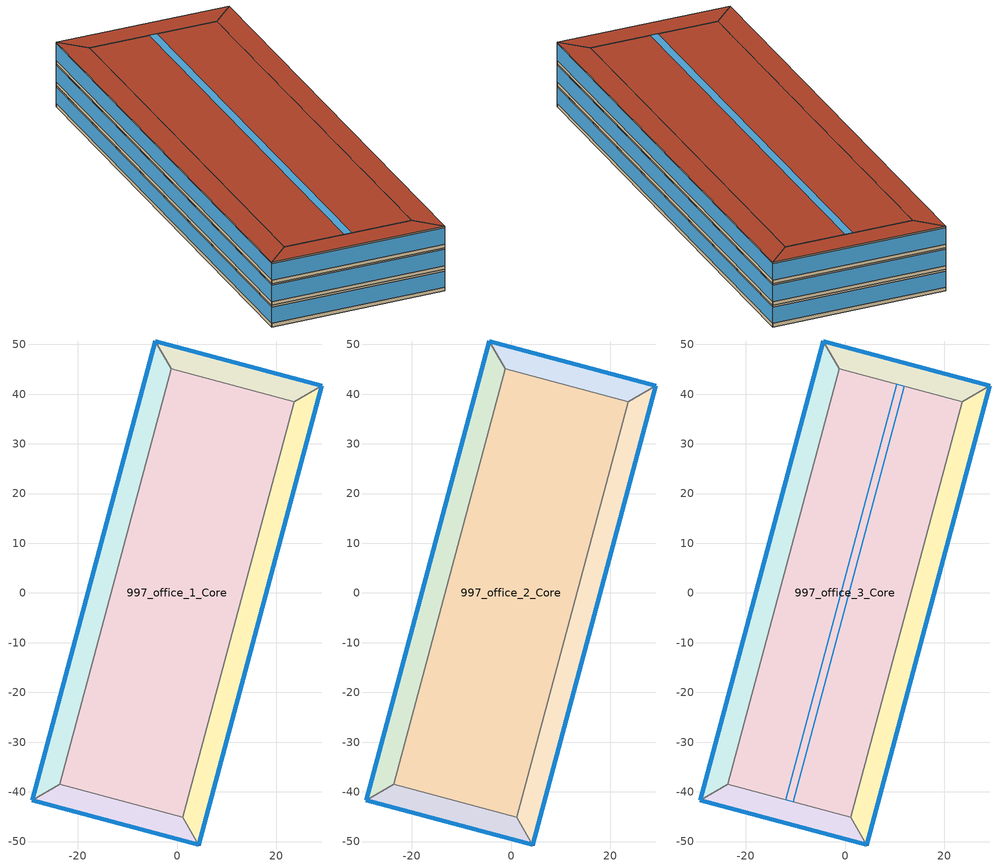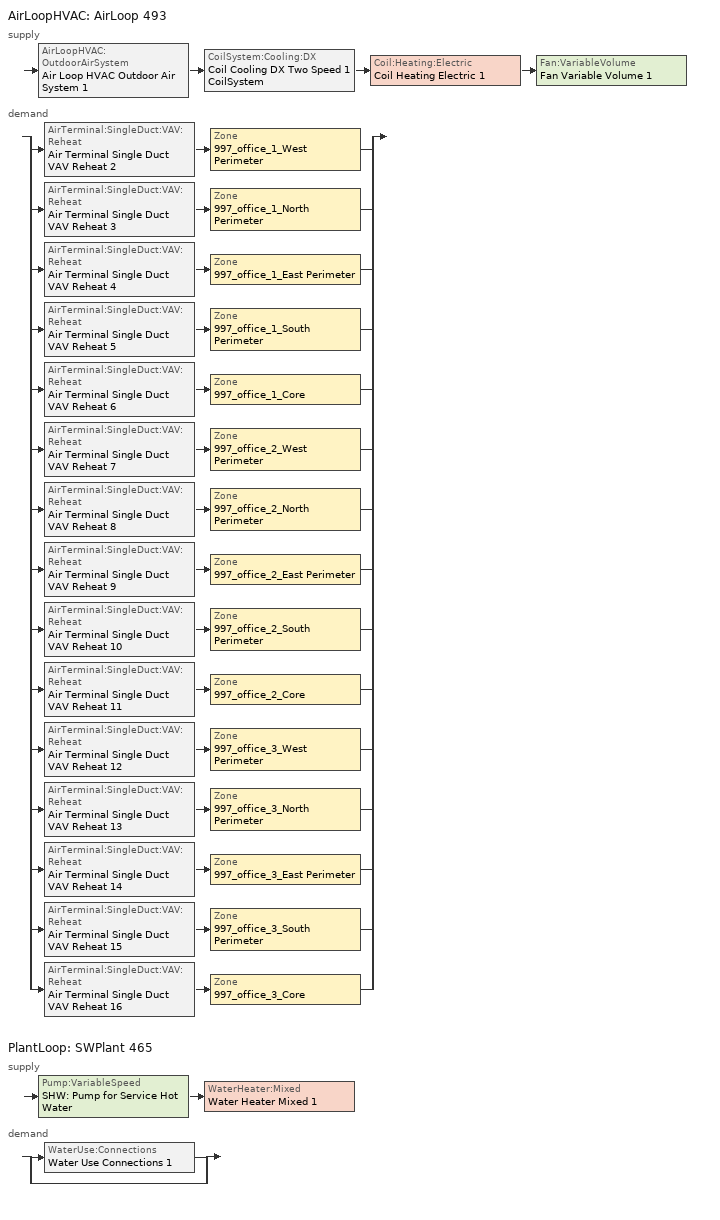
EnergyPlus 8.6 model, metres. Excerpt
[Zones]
997_office_1_Core
 floor ground (Insul_slab): -1.15,45.1 23.54,38.48 1.15,-45.1 -23.54,-38.48 z0
 wall to 997_office_1_West Perimeter (Standard_Int-Wall): 23.54,38.48 -1.15,45.1 z0:4.45
 wall to 997_office_1_North Perimeter (Standard_Int-Wall): 1.15,-45.1 23.54,38.48 z0:4.45
 wall to 997_office_1_East Perimeter (Standard_Int-Wall): -23.54,-38.48 1.15,-45.1 z0:4.45
 wall to 997_office_1_South Perimeter (Standard_Int-Wall): -1.15,45.1 -23.54,-38.48 z0:4.45
997_office_1_East Perimeter
 floor ground (Insul_slab): 4.38,-50.7 -29.14,-41.71 -23.54,-38.48 1.15,-45.1 z0
 wall outside (Siding_Wood_Frame_Wall): -29.14,-41.71 4.38,-50.7 z0:4.45
 wall to 997_office_1_South Perimeter (Standard_Int-Wall): -23.54,-38.48 -29.14,-41.71 z0:4.45
 wall to 997_office_1_North Perimeter (Standard_Int-Wall): 4.38,-50.7 1.15,-45.1 z0:4.45
 window (fenestration_3.31610554326308_0.2975_0.7): -29.12,-41.72 4.36,-50.69 z0.76:4.1
997_office_1_North Perimeter
 floor ground (Insul_slab): 29.14,41.71 4.38,-50.7 1.15,-45.1 23.54,38.48 z0
 wall outside (Siding_Wood_Frame_Wall): 4.38,-50.7 29.14,41.71 z0:4.45
 wall to 997_office_1_West Perimeter (Standard_Int-Wall): 29.14,41.71 23.54,38.48 z0:4.45
 window (fenestration_3.31610554326308_0.2975_0.7): 4.39,-50.67 29.14,41.69 z0.76:4.1
997_office_1_South Perimeter
 floor ground (Insul_slab): -29.14,-41.71 -4.38,50.7 -1.15,45.1 -23.54,-38.48 z0
 wall outside (Siding_Wood_Frame_Wall): -4.38,50.7 -29.14,-41.71 z0:4.45
 wall to 997_office_1_West Perimeter (Standard_Int-Wall): -1.15,45.1 -4.38,50.7 z0:4.45
 window (fenestration_3.31610554326308_0.2975_0.7): -4.39,50.67 -29.14,-41.69 z0.76:4.1
997_office_1_West Perimeter
 floor ground (Insul_slab): -4.38,50.7 29.14,41.71 23.54,38.48 -1.15,45.1 z0
 wall outside (Siding_Wood_Frame_Wall): 29.14,41.71 -4.38,50.7 z0:4.45
 window (fenestration_3.31610554326308_0.2975_0.7): 29.12,41.72 -4.36,50.69 z0.76:4.1
997_office_2_Core
 floor to 997_office_1_Core (INT-FLOOR-TOPSIDE): -1.15,45.1 23.54,38.48 1.15,-45.1 -23.54,-38.48 z4.45
 wall to 997_office_2_West Perimeter (Standard_Int-Wall): 23.54,38.48 -1.15,45.1 z4.45:8.9
 wall to 997_office_2_North Perimeter (Standard_Int-Wall): 1.15,-45.1 23.54,38.48 z4.45:8.9
 wall to 997_office_2_East Perimeter (Standard_Int-Wall): -23.54,-38.48 1.15,-45.1 z4.45:8.9
 wall to 997_office_2_South Perimeter (Standard_Int-Wall): -1.15,45.1 -23.54,-38.48 z4.45:8.9
997_office_2_East Perimeter
 floor to 997_office_1_East Perimeter (INT-FLOOR-TOPSIDE): 4.38,-50.7 -29.14,-41.71 -23.54,-38.48 1.15,-45.1 z4.45
 wall outside (Siding_Wood_Frame_Wall): -29.14,-41.71 4.38,-50.7 z4.45:8.9
 wall to 997_office_2_South Perimeter (Standard_Int-Wall): -23.54,-38.48 -29.14,-41.71 z4.45:8.9
 wall to 997_office_2_North Perimeter (Standard_Int-Wall): 4.38,-50.7 1.15,-45.1 z4.45:8.9
 window (fenestration_3.31610554326308_0.2975_0.7): -29.12,-41.72 4.36,-50.69 z5.21:8.55
997_office_2_North Perimeter
 floor to 997_office_1_North Perimeter (INT-FLOOR-TOPSIDE): 29.14,41.71 4.38,-50.7 1.15,-45.1 23.54,38.48 z4.45
 wall outside (Siding_Wood_Frame_Wall): 4.38,-50.7 29.14,41.71 z4.45:8.9
 wall to 997_office_2_West Perimeter (Standard_Int-Wall): 29.14,41.71 23.54,38.48 z4.45:8.9
 window (fenestration_3.31610554326308_0.2975_0.7): 4.39,-50.67 29.14,41.69 z5.21:8.55
997_office_2_South Perimeter
 floor to 997_office_1_South Perimeter (INT-FLOOR-TOPSIDE): -29.14,-41.71 -4.38,50.7 -1.15,45.1 -23.54,-38.48 z4.45
 wall outside (Siding_Wood_Frame_Wall): -4.38,50.7 -29.14,-41.71 z4.45:8.9
 wall to 997_office_2_West Perimeter (Standard_Int-Wall): -1.15,45.1 -4.38,50.7 z4.45:8.9
 window (fenestration_3.31610554326308_0.2975_0.7): -4.39,50.67 -29.14,-41.69 z5.21:8.55
997_office_2_West Perimeter
 floor to 997_office_1_West Perimeter (INT-FLOOR-TOPSIDE): -4.38,50.7 29.14,41.71 23.54,38.48 -1.15,45.1 z4.45
 wall outside (Siding_Wood_Frame_Wall): 29.14,41.71 -4.38,50.7 z4.45:8.9
 window (fenestration_3.31610554326308_0.2975_0.7): 29.12,41.72 -4.36,50.69 z5.21:8.55
997_office_3_Core
 floor to 997_office_2_Core (INT-FLOOR-TOPSIDE): -1.15,45.1 23.54,38.48 1.15,-45.1 -23.54,-38.48 z8.9
 wall to 997_office_3_West Perimeter (Standard_Int-Wall): 23.54,38.48 -1.15,45.1 z8.9:13.35
 wall to 997_office_3_North Perimeter (Standard_Int-Wall): 1.15,-45.1 23.54,38.48 z8.9:13.35
 wall to 997_office_3_East Perimeter (Standard_Int-Wall): -23.54,-38.48 1.15,-45.1 z8.9:13.35
 wall to 997_office_3_South Perimeter (Standard_Int-Wall): -1.15,45.1 -23.54,-38.48 z8.9:13.35
 roof outside (IEAD_Metal_Deck): -23.54,-38.48 1.15,-45.1 23.54,38.48 -1.15,45.1 z13.35
 skylight (skylight_7_0.9_1): -11.93,-41.57 -10.45,-41.96 11.93,41.57 10.45,41.96 z13.35
997_office_3_East Perimeter
 floor to 997_office_2_East Perimeter (INT-FLOOR-TOPSIDE): 4.38,-50.7 -29.14,-41.71 -23.54,-38.48 1.15,-45.1 z8.9
 wall outside (Siding_Wood_Frame_Wall): -29.14,-41.71 4.38,-50.7 z8.9:13.35
 wall to 997_office_3_South Perimeter (Standard_Int-Wall): -23.54,-38.48 -29.14,-41.71 z8.9:13.35
 wall to 997_office_3_North Perimeter (Standard_Int-Wall): 4.38,-50.7 1.15,-45.1 z8.9:13.35
 window (fenestration_3.31610554326308_0.2975_0.7): -29.12,-41.72 4.36,-50.69 z9.66:13
 roof outside (IEAD_Metal_Deck): 1.15,-45.1 -23.54,-38.48 -29.14,-41.71 4.38,-50.7 z13.35
997_office_3_North Perimeter
 floor to 997_office_2_North Perimeter (INT-FLOOR-TOPSIDE): 29.14,41.71 4.38,-50.7 1.15,-45.1 23.54,38.48 z8.9
 wall outside (Siding_Wood_Frame_Wall): 4.38,-50.7 29.14,41.71 z8.9:13.35
 wall to 997_office_3_West Perimeter (Standard_Int-Wall): 29.14,41.71 23.54,38.48 z8.9:13.35
 window (fenestration_3.31610554326308_0.2975_0.7): 4.39,-50.67 29.14,41.69 z9.66:13
 roof outside (IEAD_Metal_Deck): 23.54,38.48 1.15,-45.1 4.38,-50.7 29.14,41.71 z13.35
997_office_3_South Perimeter
 floor to 997_office_2_South Perimeter (INT-FLOOR-TOPSIDE): -29.14,-41.71 -4.38,50.7 -1.15,45.1 -23.54,-38.48 z8.9
 wall outside (Siding_Wood_Frame_Wall): -4.38,50.7 -29.14,-41.71 z8.9:13.35
 wall to 997_office_3_West Perimeter (Standard_Int-Wall): -1.15,45.1 -4.38,50.7 z8.9:13.35
 window (fenestration_3.31610554326308_0.2975_0.7): -4.39,50.67 -29.14,-41.69 z9.66:13
 roof outside (IEAD_Metal_Deck): -23.54,-38.48 -1.15,45.1 -4.38,50.7 -29.14,-41.71 z13.35
997_office_3_West Perimeter
 floor to 997_office_2_West Perimeter (INT-FLOOR-TOPSIDE): -4.38,50.7 29.14,41.71 23.54,38.48 -1.15,45.1 z8.9
 wall outside (Siding_Wood_Frame_Wall): 29.14,41.71 -4.38,50.7 z8.9:13.35
 window (fenestration_3.31610554326308_0.2975_0.7): 29.12,41.72 -4.36,50.69 z9.66:13
 roof outside (IEAD_Metal_Deck): -1.15,45.1 23.54,38.48 29.14,41.71 -4.38,50.7 z13.35
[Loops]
AirLoopHVAC 'AirLoop 493'
 supply: AirLoopHVAC:OutdoorAirSystem 'Air Loop HVAC Outdoor Air System 1' > CoilSystem:Cooling:DX 'Coil Cooling DX Two Speed 1 CoilSystem' > Coil:Heating:Electric 'Coil Heating Electric 1' > Fan:VariableVolume 'Fan Variable Volume 1'
 demand: split
  | AirTerminal:SingleDuct:VAV:Reheat 'Air Terminal Single Duct VAV Reheat 2' > Zone '997_office_1_West Perimeter'
  | AirTerminal:SingleDuct:VAV:Reheat 'Air Terminal Single Duct VAV Reheat 3' > Zone '997_office_1_North Perimeter'
  | AirTerminal:SingleDuct:VAV:Reheat 'Air Terminal Single Duct VAV Reheat 4' > Zone '997_office_1_East Perimeter'
  | AirTerminal:SingleDuct:VAV:Reheat 'Air Terminal Single Duct VAV Reheat 5' > Zone '997_office_1_South Perimeter'
  | AirTerminal:SingleDuct:VAV:Reheat 'Air Terminal Single Duct VAV Reheat 6' > Zone '997_office_1_Core'
  | AirTerminal:SingleDuct:VAV:Reheat 'Air Terminal Single Duct VAV Reheat 7' > Zone '997_office_2_West Perimeter'
  | AirTerminal:SingleDuct:VAV:Reheat 'Air Terminal Single Duct VAV Reheat 8' > Zone '997_office_2_North Perimeter'
  | AirTerminal:SingleDuct:VAV:Reheat 'Air Terminal Single Duct VAV Reheat 9' > Zone '997_office_2_East Perimeter'
  | AirTerminal:SingleDuct:VAV:Reheat 'Air Terminal Single Duct VAV Reheat 10' > Zone '997_office_2_South Perimeter'
  | AirTerminal:SingleDuct:VAV:Reheat 'Air Terminal Single Duct VAV Reheat 11' > Zone '997_office_2_Core'
  | AirTerminal:SingleDuct:VAV:Reheat 'Air Terminal Single Duct VAV Reheat 12' > Zone '997_office_3_West Perimeter'
  | AirTerminal:SingleDuct:VAV:Reheat 'Air Terminal Single Duct VAV Reheat 13' > Zone '997_office_3_North Perimeter'
  | AirTerminal:SingleDuct:VAV:Reheat 'Air Terminal Single Duct VAV Reheat 14' > Zone '997_office_3_East Perimeter'
  | AirTerminal:SingleDuct:VAV:Reheat 'Air Terminal Single Duct VAV Reheat 15' > Zone '997_office_3_South Perimeter'
  | AirTerminal:SingleDuct:VAV:Reheat 'Air Terminal Single Duct VAV Reheat 16' > Zone '997_office_3_Core'
PlantLoop 'SWPlant 465'
 supply: Pump:VariableSpeed 'SHW: Pump for Service Hot Water' > WaterHeater:Mixed 'Water Heater Mixed 1'
 demand: split
  | WaterUse:Connections 'Water Use Connections 1'
  | bypass
[Building]
CaliberationTestBuilding - PNNL Copy
[Site:Location]
Chicago Ohare Intl Ap: Latitude {deg}=41.98; Longitude {deg}=-87.92; Time Zone {hr}=-6; Elevation {m}=201
[Site:GroundTemperature:BuildingSurface]
19.527, 19.502, 19.536, 19.598, 20.002, 21.64, 22.225, 22.375, 21.449, 20.121, 19.802, 19.633
[Site:WaterMainsTemperature]
Calculation Method=Correlation; Annual Average Outdoor Air Temperature {C}=9.69; Maximum Difference In Monthly Average Outdoor Air Temperatures {deltaC}=28.1
[SizingPeriod:DesignDay] Day of Month=21; Dry-Bulb Temperature Range Modifier Type=DefaultMultipliers; Rain Indicator=No; Snow Indicator=No; Daylight Saving Time Indicator=No
Name | Month | Day Type | Maximum Dry-Bulb Temperature {C} | Daily Dry-Bulb Temperature Range {deltaC} | Humidity Condition Type | Wetbulb or DewPoint at Maximum Dry-Bulb {C} | Barometric Pressure {Pa} | Wind Speed {m/s} | Wind Direction {deg} | Solar Model Indicator | ASHRAE Clear Sky Optical Depth for Beam Irradiance (taub) | ASHRAE Clear Sky Optical Depth for Diffuse Irradiance (taud) | Enthalpy at Maximum Dry-Bulb {J/kg} | Sky Clearness
Chicago Ohare Intl Ap Ann Clg .4% Condns DB=>MWB | 7 | SummerDesignDay | 33.3 | 10.5 | Wetbulb | 23.7 | 98934 | 5.2 | 230 | ASHRAETau | 0.455 | 2.05
Chicago Ohare Intl Ap Ann Clg .4% Condns DP=>MDB | 7 | SummerDesignDay | 28.9 | 10.5 | Dewpoint | 23.8 | 98934 | 5.2 | 230 | ASHRAETau | 0.455 | 2.05
Chicago Ohare Intl Ap Ann Clg .4% Condns Enth=>MDB | 7 | SummerDesignDay | 31.4 | 10.5 | Enthalpy |  | 98934 | 5.2 | 230 | ASHRAETau | 0.455 | 2.05 | 79200
Chicago Ohare Intl Ap Ann Clg .4% Condns WB=>MDB | 7 | SummerDesignDay | 31.2 | 10.5 | Wetbulb | 25.5 | 98934 | 5.2 | 230 | ASHRAETau | 0.455 | 2.05
Chicago Ohare Intl Ap Ann Htg 99.6% Condns DB | 1 | WinterDesignDay | -20 | 0 | Wetbulb | -20 | 98934 | 4.9 | 270 | ASHRAEClearSky |  |  |  | 0
Chicago Ohare Intl Ap Ann Htg Wind 99.6% Condns WS=>MCDB | 1 | WinterDesignDay | -3.5 | 0 | Wetbulb | -3.5 | 98934 | 12.4 | 270 | ASHRAEClearSky |  |  |  | 0
Chicago Ohare Intl Ap Ann Hum_n 99.6% Condns DP=>MCDB | 1 | WinterDesignDay | -19.2 | 0 | Dewpoint | -25.7 | 98934 | 4.9 | 270 | ASHRAEClearSky |  |  |  | 0
Willow Grove Nas Ann Clg .4% Condns DB=>MWB | 7 | SummerDesignDay | 33.7 | 10.5 | Wetbulb | 23.9 | 100106 | 2.5 | 270 | ASHRAETau | 0.524 | 1.834
Willow Grove Nas Ann Htg 99.6% Condns DB | 1 | WinterDesignDay | -12.1 | 0 | Wetbulb | -12.1 | 100106 | 2.7 | 300 | ASHRAEClearSky |  |  |  | 0
[Material] Thermal Absorptance=0.9
Name | Roughness | Thickness {m} | Conductivity {W/m-K} | Density {kg/m3} | Specific Heat {J/kg-K} | Solar Absorptance | Visible Absorptance
1/2IN Gypsum | Smooth | 0.0127 | 0.16 | 784.9 | 830 | 0.92 | 0.92
4IN CONCRETE HW | Rough | 0.1016 | 1.311 | 2240 | 836.8 | 0.7 | 0.7
Floor Insulation | MediumRough | 0.0795 | 0.045 | 265 | 836.8 | 0.7 | 0.7
IEAD Roof Insulation | MediumRough | 0.191337 | 0.049 | 265 | 836.8 | 0.7 | 0.7
MAT-CC05 8 HW CONCRETE | Rough | 0.2032 | 1.311 | 2240 | 836.8 | 0.7 | 0.7
Metal Decking | MediumSmooth | 0.0015 | 45.006 | 7680 | 418.4 | 0.7 | 0.3
Roof Membrane | VeryRough | 0.0095 | 0.16 | 1121.29 | 1460 | 0.7 | 0.7
Wood Frame Wall Insulation | MediumRough | 0.114427 | 0.049 | 265 | 836.8 | 0.7 | 0.7
Wood Siding | MediumSmooth | 0.01 | 0.11 | 544.62 | 1210 | 0.78 | 0.78
[Material:NoMass]
CP02 CARPET PAD: Roughness=VeryRough; Thermal Resistance {m2-K/W}=0.2165; Thermal Absorptance=0.9; Solar Absorptance=0.7; Visible Absorptance=0.8
[WindowMaterial:SimpleGlazingSystem]
Name | U-Factor {W/m2-K} | Solar Heat Gain Coefficient | Visible Transmittance
Glazing Layer | 3.31611 | 0.2975 | 0.7
Skylight - Glazing Layer | 7 | 0.9
[Construction]
fenestration_3.31610554326308_0.2975_0.7: Glazing Layer
IEAD_Metal_Deck: Roof Membrane, IEAD Roof Insulation, Metal Decking
Insul_slab: Floor Insulation, MAT-CC05 8 HW CONCRETE
INT-FLOOR-TOPSIDE: 1/2IN Gypsum, 4IN CONCRETE HW, CP02 CARPET PAD
Siding_Wood_Frame_Wall: Wood Siding, Wood Frame Wall Insulation, 1/2IN Gypsum
skylight_7_0.9_1: Skylight - Glazing Layer
Standard_Int-Wall: 1/2IN Gypsum, 1/2IN Gypsum
[Zone]
997_office_1_Core; 997_office_1_East Perimeter; 997_office_1_North Perimeter; 997_office_1_South Perimeter; 997_office_1_West Perimeter; 997_office_2_Core; 997_office_2_East Perimeter; 997_office_2_North Perimeter; 997_office_2_South Perimeter; 997_office_2_West Perimeter; 997_office_3_Core; 997_office_3_East Perimeter; 997_office_3_North Perimeter; 997_office_3_South Perimeter; 997_office_3_West Perimeter
[ZoneControl:Thermostat] Control Object Type 1=ThermostatSetpoint:DualSetpoint; Control Name 1=Thermostat Setpoint Dual Setpoint 1
Name | Zone or ZoneList | Control Type Schedule
997_office_1_Core Thermostat | 997_office_1_Core | 997_office_1_Core Thermostat Schedule
997_office_1_East Perimeter Thermostat | 997_office_1_East Perimeter | 997_office_1_East Perimeter Thermostat Schedule
997_office_1_North Perimeter Thermostat | 997_office_1_North Perimeter | 997_office_1_North Perimeter Thermostat Schedule
997_office_1_South Perimeter Thermostat | 997_office_1_South Perimeter | 997_office_1_South Perimeter Thermostat Schedule
997_office_1_West Perimeter Thermostat | 997_office_1_West Perimeter | 997_office_1_West Perimeter Thermostat Schedule
997_office_2_Core Thermostat | 997_office_2_Core | 997_office_2_Core Thermostat Schedule
997_office_2_East Perimeter Thermostat | 997_office_2_East Perimeter | 997_office_2_East Perimeter Thermostat Schedule
997_office_2_North Perimeter Thermostat | 997_office_2_North Perimeter | 997_office_2_North Perimeter Thermostat Schedule
997_office_2_South Perimeter Thermostat | 997_office_2_South Perimeter | 997_office_2_South Perimeter Thermostat Schedule
997_office_2_West Perimeter Thermostat | 997_office_2_West Perimeter | 997_office_2_West Perimeter Thermostat Schedule
997_office_3_Core Thermostat | 997_office_3_Core | 997_office_3_Core Thermostat Schedule
997_office_3_East Perimeter Thermostat | 997_office_3_East Perimeter | 997_office_3_East Perimeter Thermostat Schedule
997_office_3_North Perimeter Thermostat | 997_office_3_North Perimeter | 997_office_3_North Perimeter Thermostat Schedule
997_office_3_South Perimeter Thermostat | 997_office_3_South Perimeter | 997_office_3_South Perimeter Thermostat Schedule
997_office_3_West Perimeter Thermostat | 997_office_3_West Perimeter | 997_office_3_West Perimeter Thermostat Schedule
[ThermostatSetpoint:DualSetpoint]
Thermostat Setpoint Dual Setpoint 1: Heating Setpoint Temperature Schedule=PNNL_Asset_Rating_Office_Heating_Schedule; Cooling Setpoint Temperature Schedule=PNNL_Asset_Rating_Office_Cooling_Schedule
[AirTerminal:SingleDuct:VAV:Reheat] Availability Schedule=Always_On; Maximum Air Flow Rate {m3/s}=Autosize; Zone Minimum Air Flow Input Method=Constant; Constant Minimum Air Flow Fraction=0.3; Fixed Minimum Air Flow Rate {m3/s}=0; Maximum Hot Water or Steam Flow Rate {m3/s}=Autosize; Minimum Hot Water or Steam Flow Rate {m3/s}=0; Convergence Tolerance=0.001; Damper Heating Action=Normal; Maximum Flow per Zone Floor Area During Reheat {m3/s-m2}=Autocalculate; Maximum Flow Fraction During Reheat=Autocalculate; Maximum Reheat Air Temperature {C}=35
Name | Reheat Coil
Air Terminal Single Duct VAV Reheat 6 | Coil Heating Electric 7
Air Terminal Single Duct VAV Reheat 4 | Coil Heating Electric 5
Air Terminal Single Duct VAV Reheat 3 | Coil Heating Electric 4
Air Terminal Single Duct VAV Reheat 5 | Coil Heating Electric 6
Air Terminal Single Duct VAV Reheat 2 | Coil Heating Electric 3
Air Terminal Single Duct VAV Reheat 11 | Coil Heating Electric 12
Air Terminal Single Duct VAV Reheat 9 | Coil Heating Electric 10
Air Terminal Single Duct VAV Reheat 8 | Coil Heating Electric 9
Air Terminal Single Duct VAV Reheat 10 | Coil Heating Electric 11
Air Terminal Single Duct VAV Reheat 7 | Coil Heating Electric 8
Air Terminal Single Duct VAV Reheat 16 | Coil Heating Electric 17
Air Terminal Single Duct VAV Reheat 14 | Coil Heating Electric 15
Air Terminal Single Duct VAV Reheat 13 | Coil Heating Electric 14
Air Terminal Single Duct VAV Reheat 15 | Coil Heating Electric 16
Air Terminal Single Duct VAV Reheat 12 | Coil Heating Electric 13
[Coil:Heating:Electric] Availability Schedule=Always_On; Efficiency=1; Nominal Capacity {W}=Autosize
Coil Heating Electric 7; Coil Heating Electric 5; Coil Heating Electric 4; Coil Heating Electric 6; Coil Heating Electric 3; Coil Heating Electric 12; Coil Heating Electric 10; Coil Heating Electric 9; Coil Heating Electric 11; Coil Heating Electric 8; Coil Heating Electric 17; Coil Heating Electric 15; Coil Heating Electric 14; Coil Heating Electric 16; Coil Heating Electric 13; Coil Heating Electric 1
[Zone equipment]
997_office_1_Core: Air Terminal Single Duct VAV Reheat 6
997_office_1_East Perimeter: Air Terminal Single Duct VAV Reheat 4
997_office_1_North Perimeter: Air Terminal Single Duct VAV Reheat 3
997_office_1_South Perimeter: Air Terminal Single Duct VAV Reheat 5
997_office_1_West Perimeter: Air Terminal Single Duct VAV Reheat 2
997_office_2_Core: Air Terminal Single Duct VAV Reheat 11
997_office_2_East Perimeter: Air Terminal Single Duct VAV Reheat 9
997_office_2_North Perimeter: Air Terminal Single Duct VAV Reheat 8
997_office_2_South Perimeter: Air Terminal Single Duct VAV Reheat 10
997_office_2_West Perimeter: Air Terminal Single Duct VAV Reheat 7
997_office_3_Core: Air Terminal Single Duct VAV Reheat 16
997_office_3_East Perimeter: Air Terminal Single Duct VAV Reheat 14
997_office_3_North Perimeter: Air Terminal Single Duct VAV Reheat 13
997_office_3_South Perimeter: Air Terminal Single Duct VAV Reheat 15
997_office_3_West Perimeter: Air Terminal Single Duct VAV Reheat 12
[Sizing:Zone] Zone Cooling Design Supply Air Temperature Input Method=SupplyAirTemperature; Zone Cooling Design Supply Air Temperature {C}=14; Zone Cooling Design Supply Air Temperature Difference {deltaC}=11.11; Zone Heating Design Supply Air Temperature Input Method=SupplyAirTemperature; Zone Heating Design Supply Air Temperature {C}=40; Zone Heating Design Supply Air Temperature Difference {deltaC}=11.11; Zone Cooling Design Supply Air Humidity Ratio {kgWater/kgDryAir}=0.0085; Zone Heating Design Supply Air Humidity Ratio {kgWater/kgDryAir}=0.008; Design Specification Outdoor Air Object=PNNL_Asset_Rating_Office_Outdoor_Air; Cooling Design Air Flow Method=DesignDay; Cooling Design Air Flow Rate {m3/s}=0; Cooling Minimum Air Flow per Zone Floor Area {m3/s-m2}=0.000762; Cooling Minimum Air Flow {m3/s}=0; Cooling Minimum Air Flow Fraction=0; Heating Design Air Flow Method=DesignDay; Heating Design Air Flow Rate {m3/s}=0; Heating Maximum Air Flow per Zone Floor Area {m3/s-m2}=0.002032; Heating Maximum Air Flow {m3/s}=0.141576; Heating Maximum Air Flow Fraction=0.3; Account for Dedicated Outdoor Air System=No
Name | Design Specification Zone Air Distribution Object
997_office_1_Core | 997_office_1_Core Design Spec Zone Air Dist
997_office_1_East Perimeter | 997_office_1_East Perimeter Design Spec Zone Air Dist
997_office_1_North Perimeter | 997_office_1_North Perimeter Design Spec Zone Air Dist
997_office_1_South Perimeter | 997_office_1_South Perimeter Design Spec Zone Air Dist
997_office_1_West Perimeter | 997_office_1_West Perimeter Design Spec Zone Air Dist
997_office_2_Core | 997_office_2_Core Design Spec Zone Air Dist
997_office_2_East Perimeter | 997_office_2_East Perimeter Design Spec Zone Air Dist
997_office_2_North Perimeter | 997_office_2_North Perimeter Design Spec Zone Air Dist
997_office_2_South Perimeter | 997_office_2_South Perimeter Design Spec Zone Air Dist
997_office_2_West Perimeter | 997_office_2_West Perimeter Design Spec Zone Air Dist
997_office_3_Core | 997_office_3_Core Design Spec Zone Air Dist
997_office_3_East Perimeter | 997_office_3_East Perimeter Design Spec Zone Air Dist
997_office_3_North Perimeter | 997_office_3_North Perimeter Design Spec Zone Air Dist
997_office_3_South Perimeter | 997_office_3_South Perimeter Design Spec Zone Air Dist
997_office_3_West Perimeter | 997_office_3_West Perimeter Design Spec Zone Air Dist
[DesignSpecification:ZoneAirDistribution] Zone Air Distribution Effectiveness in Cooling Mode=1; Zone Air Distribution Effectiveness in Heating Mode=1
997_office_1_Core Design Spec Zone Air Dist; 997_office_1_East Perimeter Design Spec Zone Air Dist; 997_office_1_North Perimeter Design Spec Zone Air Dist; 997_office_1_South Perimeter Design Spec Zone Air Dist; 997_office_1_West Perimeter Design Spec Zone Air Dist; 997_office_2_Core Design Spec Zone Air Dist; 997_office_2_East Perimeter Design Spec Zone Air Dist; 997_office_2_North Perimeter Design Spec Zone Air Dist; 997_office_2_South Perimeter Design Spec Zone Air Dist; 997_office_2_West Perimeter Design Spec Zone Air Dist; 997_office_3_Core Design Spec Zone Air Dist; 997_office_3_East Perimeter Design Spec Zone Air Dist; 997_office_3_North Perimeter Design Spec Zone Air Dist; 997_office_3_South Perimeter Design Spec Zone Air Dist; 997_office_3_West Perimeter Design Spec Zone Air Dist
[Controller:MechanicalVentilation]
Controller Mechanical Ventilation 1: Availability Schedule=Always On Discrete; Demand Controlled Ventilation=No; System Outdoor Air Method=ZoneSum; Zone Name 1=997_office_1_Core; Design Specification Outdoor Air Object Name 1=PNNL_Asset_Rating_Office_Outdoor_Air; Design Specification Zone Air Distribution Object Name 1=997_office_1_Core Design Spec Zone Air Dist; Zone Name 2=997_office_1_East Perimeter; Design Specification Outdoor Air Object Name 2=PNNL_Asset_Rating_Office_Outdoor_Air; Design Specification Zone Air Distribution Object Name 2=997_office_1_East Perimeter Design Spec Zone Air Dist; Zone Name 3=997_office_1_North Perimeter; Design Specification Outdoor Air Object Name 3=PNNL_Asset_Rating_Office_Outdoor_Air; Design Specification Zone Air Distribution Object Name 3=997_office_1_North Perimeter Design Spec Zone Air Dist; Zone Name 4=997_office_1_South Perimeter; Design Specification Outdoor Air Object Name 4=PNNL_Asset_Rating_Office_Outdoor_Air; Design Specification Zone Air Distribution Object Name 4=997_office_1_South Perimeter Design Spec Zone Air Dist; Zone Name 5=997_office_1_West Perimeter; Design Specification Outdoor Air Object Name 5=PNNL_Asset_Rating_Office_Outdoor_Air; Design Specification Zone Air Distribution Object Name 5=997_office_1_West Perimeter Design Spec Zone Air Dist; Zone Name 6=997_office_2_Core; Design Specification Outdoor Air Object Name 6=PNNL_Asset_Rating_Office_Outdoor_Air; Design Specification Zone Air Distribution Object Name 6=997_office_2_Core Design Spec Zone Air Dist; Zone Name 7=997_office_2_East Perimeter; Design Specification Outdoor Air Object Name 7=PNNL_Asset_Rating_Office_Outdoor_Air; Design Specification Zone Air Distribution Object Name 7=997_office_2_East Perimeter Design Spec Zone Air Dist; Zone Name 8=997_office_2_North Perimeter; Design Specification Outdoor Air Object Name 8=PNNL_Asset_Rating_Office_Outdoor_Air; Design Specification Zone Air Distribution Object Name 8=997_office_2_North Perimeter Design Spec Zone Air Dist; Zone Name 9=997_office_2_South Perimeter; Design Specification Outdoor Air Object Name 9=PNNL_Asset_Rating_Office_Outdoor_Air; Design Specification Zone Air Distribution Object Name 9=997_office_2_South Perimeter Design Spec Zone Air Dist; Zone Name 10=997_office_2_West Perimeter; Design Specification Outdoor Air Object Name 10=PNNL_Asset_Rating_Office_Outdoor_Air; Design Specification Zone Air Distribution Object Name 10=997_office_2_West Perimeter Design Spec Zone Air Dist; Zone Name 11=997_office_3_Core; Design Specification Outdoor Air Object Name 11=PNNL_Asset_Rating_Office_Outdoor_Air; Design Specification Zone Air Distribution Object Name 11=997_office_3_Core Design Spec Zone Air Dist; Zone Name 12=997_office_3_East Perimeter; Design Specification Outdoor Air Object Name 12=PNNL_Asset_Rating_Office_Outdoor_Air; Design Specification Zone Air Distribution Object Name 12=997_office_3_East Perimeter Design Spec Zone Air Dist; Zone Name 13=997_office_3_North Perimeter; Design Specification Outdoor Air Object Name 13=PNNL_Asset_Rating_Office_Outdoor_Air; Design Specification Zone Air Distribution Object Name 13=997_office_3_North Perimeter Design Spec Zone Air Dist; Zone Name 14=997_office_3_South Perimeter; Design Specification Outdoor Air Object Name 14=PNNL_Asset_Rating_Office_Outdoor_Air; Design Specification Zone Air Distribution Object Name 14=997_office_3_South Perimeter Design Spec Zone Air Dist; Zone Name 15=997_office_3_West Perimeter; Design Specification Outdoor Air Object Name 15=PNNL_Asset_Rating_Office_Outdoor_Air; Design Specification Zone Air Distribution Object Name 15=997_office_3_West Perimeter Design Spec Zone Air Dist
[DesignSpecification:OutdoorAir]
PNNL_Asset_Rating_Office_Outdoor_Air: Outdoor Air Method=Sum; Outdoor Air Flow per Person {m3/s-person}=0; Outdoor Air Flow per Zone Floor Area {m3/s-m2}=0.0004318; Outdoor Air Flow per Zone {m3/s}=0; Outdoor Air Flow Air Changes per Hour {1/hr}=0
[AirLoopHVAC]
AirLoop 493: Design Supply Air Flow Rate {m3/s}=AutoSize
[Sizing:System]
AirLoop 493: Type of Load to Size On=Sensible; Design Outdoor Air Flow Rate {m3/s}=Autosize; Central Heating Maximum System Air Flow Ratio=0.3; Preheat Design Temperature {C}=7; Preheat Design Humidity Ratio {kgWater/kgDryAir}=0.008; Precool Design Temperature {C}=12.8; Precool Design Humidity Ratio {kgWater/kgDryAir}=0.008; Central Cooling Design Supply Air Temperature {C}=12.8; Central Heating Design Supply Air Temperature {C}=16.7; Type of Zone Sum to Use=NonCoincident; 100% Outdoor Air in Cooling=Yes; 100% Outdoor Air in Heating=Yes; Central Cooling Design Supply Air Humidity Ratio {kgWater/kgDryAir}=0.0085; Central Heating Design Supply Air Humidity Ratio {kgWater/kgDryAir}=0.008; Cooling Supply Air Flow Rate Method=DesignDay; Cooling Supply Air Flow Rate {m3/s}=0; Cooling Supply Air Flow Rate Per Floor Area {m3/s-m2}=0.00996765; Cooling Fraction of Autosized Cooling Supply Air Flow Rate=1; Cooling Supply Air Flow Rate Per Unit Cooling Capacity {m3/s-W}=3.94755e-05; Heating Supply Air Flow Rate Method=DesignDay; Heating Supply Air Flow Rate {m3/s}=0; Heating Supply Air Flow Rate Per Floor Area {m3/s-m2}=0.00996765; Heating Fraction of Autosized Heating Supply Air Flow Rate=1; Heating Fraction of Autosized Cooling Supply Air Flow Rate=1; Heating Supply Air Flow Rate Per Unit Heating Capacity {m3/s-W}=3.15882e-05; System Outdoor Air Method=ZoneSum; Zone Maximum Outdoor Air Fraction=1; Cooling Design Capacity Method=CoolingDesignCapacity; Cooling Design Capacity {W}=Autosize; Cooling Design Capacity Per Floor Area {W/m2}=234.7; Fraction of Autosized Cooling Design Capacity=1; Heating Design Capacity Method=HeatingDesignCapacity; Heating Design Capacity {W}=Autosize; Heating Design Capacity Per Floor Area {W/m2}=157; Fraction of Autosized Heating Design Capacity=1; Central Cooling Capacity Control Method=OnOff
[AvailabilityManager:Scheduled]
Name | Schedule
AirLoop 493 Availability Manager | Airloop_493_Sched_Ruleset
Air Loop HVAC Outdoor Air System 1 Availability Manager | Always On Discrete
[Controller:OutdoorAir]
Controller Outdoor Air 1: Minimum Outdoor Air Flow Rate {m3/s}=Autosize; Maximum Outdoor Air Flow Rate {m3/s}=Autosize; Economizer Control Type=FixedDryBulb; Economizer Control Action Type=ModulateFlow; Economizer Maximum Limit Dry-Bulb Temperature {C}=23; Economizer Maximum Limit Enthalpy {J/kg}=64000; Economizer Minimum Limit Dry-Bulb Temperature {C}=-100; Lockout Type=NoLockout; Minimum Limit Type=FixedMinimum; Mechanical Ventilation Controller=Controller Mechanical Ventilation 1; High Humidity Control=No; Control High Indoor Humidity Based on Outdoor Humidity Ratio=Yes; Heat Recovery Bypass Control Type=BypassWhenOAFlowGreaterThanMinimum
[SetpointManager:MixedAir] Control Variable=Temperature
Setpoint Manager Mixed Air 1; Node 8 OS Default SPM; Setpoint Manager Mixed Air 2; Node 9 OS Default SPM; Setpoint Manager Mixed Air 3; Node 10 OS Default SPM
[CoilSystem:Cooling:DX]
Coil Cooling DX Two Speed 1 CoilSystem: Availability Schedule=Always_On; Cooling Coil=Coil Cooling DX Two Speed 1
[Coil:Cooling:DX:TwoSpeed]
Coil Cooling DX Two Speed 1: Availability Schedule=Always_On; High Speed Gross Rated Total Cooling Capacity {W}=Autosize; High Speed Rated Sensible Heat Ratio=Autosize; High Speed Gross Rated Cooling COP {W/W}=2.787683; High Speed Rated Air Flow Rate {m3/s}=Autosize; Total Cooling Capacity Function of Temperature Curve=Curve Biquadratic 1; Total Cooling Capacity Function of Flow Fraction Curve=Curve Quadratic 1; Energy Input Ratio Function of Temperature Curve=Curve Biquadratic 2; Energy Input Ratio Function of Flow Fraction Curve=Curve Quadratic 2; Part Load Fraction Correlation Curve=Curve Quadratic 3; Low Speed Gross Rated Total Cooling Capacity {W}=Autosize; Low Speed Gross Rated Sensible Heat Ratio=0.69; Low Speed Gross Rated Cooling COP {W/W}=2.787683; Low Speed Rated Air Flow Rate {m3/s}=Autosize; Low Speed Total Cooling Capacity Function of Temperature Curve=Curve Biquadratic 3; Low Speed Energy Input Ratio Function of Temperature Curve=Curve Biquadratic 4; Condenser Type=AirCooled; High Speed Evaporative Condenser Effectiveness=0; Low Speed Evaporative Condenser Effectiveness=0; Basin Heater Capacity {W/K}=10; Basin Heater Setpoint Temperature {C}=2
[Fan:VariableVolume]
Fan Variable Volume 1: Availability Schedule=Airloop_493_Sched_Ruleset; Fan Total Efficiency=0.94; Pressure Rise {Pa}=1389.88; Maximum Flow Rate {m3/s}=AutoSize; Fan Power Minimum Flow Rate Input Method=FixedFlowRate; Fan Power Minimum Flow Fraction=0; Fan Power Minimum Air Flow Rate {m3/s}=0; Motor Efficiency=0.94; Motor In Airstream Fraction=1; Fan Power Coefficient 1=0.0407599; Fan Power Coefficient 2=0.088045; Fan Power Coefficient 3=-0.0729261; Fan Power Coefficient 4=0.94374; Fan Power Coefficient 5=0
[SetpointManager:Scheduled] Control Variable=Temperature
Name | Schedule
Setpoint Manager Scheduled 1 | Deck_Temperature
Setpoint Manager Scheduled 2 | Water Heater Setpoint Temperature Schedule
[PlantLoop]
SWPlant 465: Fluid Type=Water; Plant Equipment Operation Scheme=SWPlant 465 Operation Schemes; Maximum Loop Temperature {C}=100; Minimum Loop Temperature {C}=0; Maximum Loop Flow Rate {m3/s}=Autosize; Minimum Loop Flow Rate {m3/s}=0; Plant Loop Volume {m3}=Autocalculate; Load Distribution Scheme=Optimal
[Sizing:Plant]
SWPlant 465: Loop Type=Heating; Design Loop Exit Temperature {C}=60; Loop Design Temperature Difference {deltaC}=5; Sizing Option=NonCoincident; Zone Timesteps in Averaging Window=1; Coincident Sizing Factor Mode=None
[Pump:VariableSpeed]
SHW: Pump for Service Hot Water: Design Maximum Flow Rate {m3/s}=Autosize; Design Pump Head {Pa}=179352; Design Power Consumption {W}=Autosize; Motor Efficiency=0.9; Fraction of Motor Inefficiencies to Fluid Stream=0; Coefficient 1 of the Part Load Performance Curve=0; Coefficient 2 of the Part Load Performance Curve=1; Coefficient 3 of the Part Load Performance Curve=0; Coefficient 4 of the Part Load Performance Curve=0; Design Minimum Flow Rate {m3/s}=0; Pump Control Type=Intermittent
[WaterHeater:Mixed]
Water Heater Mixed 1: Tank Volume {m3}=0.454253; Setpoint Temperature Schedule=Water Heater Setpoint Temperature Schedule; Deadband Temperature Difference {deltaC}=2; Maximum Temperature Limit {C}=82.22; Heater Control Type=Cycle; Heater Maximum Capacity {W}=845000; Heater Ignition Minimum Flow Rate {m3/s}=0; Heater Ignition Delay {s}=0; Heater Fuel Type=NaturalGas; Heater Thermal Efficiency=0.77; Off Cycle Parasitic Fuel Consumption Rate {W}=20; Off Cycle Parasitic Fuel Type=NaturalGas; Off Cycle Parasitic Heat Fraction to Tank=0.8; On Cycle Parasitic Fuel Consumption Rate {W}=0; On Cycle Parasitic Fuel Type=NaturalGas; On Cycle Parasitic Heat Fraction to Tank=0; Ambient Temperature Indicator=Zone; Ambient Temperature Zone=997_office_1_West Perimeter; Off Cycle Loss Coefficient to Ambient Temperature {W/K}=6; Off Cycle Loss Fraction to Zone=1; On Cycle Loss Coefficient to Ambient Temperature {W/K}=6; On Cycle Loss Fraction to Zone=1; Use Side Effectiveness=1; Source Side Effectiveness=1; Use Side Design Flow Rate {m3/s}=Autosize; Source Side Design Flow Rate {m3/s}=Autosize; Indirect Water Heating Recovery Time {hr}=1.5
[WaterUse:Connections]
Water Use Connections 1: Water Use Equipment Name 1=Water Use Equipment 1; Water Use Equipment Name 2=Water Use Equipment 2; Water Use Equipment Name 3=Water Use Equipment 3; Water Use Equipment Name 4=Water Use Equipment 4; Water Use Equipment Name 5=Water Use Equipment 5; Water Use Equipment Name 6=Water Use Equipment 6; Water Use Equipment Name 7=Water Use Equipment 7; Water Use Equipment Name 8=Water Use Equipment 8; Water Use Equipment Name 9=Water Use Equipment 9; Water Use Equipment Name 10=Water Use Equipment 10; Water Use Equipment Name 11=Water Use Equipment 11; Water Use Equipment Name 12=Water Use Equipment 12; Water Use Equipment Name 13=Water Use Equipment 13; Water Use Equipment Name 14=Water Use Equipment 14; Water Use Equipment Name 15=Water Use Equipment 15
[WaterUse:Equipment] Flow Rate Fraction Schedule=WaterEquipment_FlowRateFractionSchedule
Name | Peak Flow Rate {m3/s} | Zone
Water Use Equipment 1 | 1.54657e-06 | 997_office_1_West Perimeter
Water Use Equipment 2 | 4.67489e-06 | 997_office_1_North Perimeter
Water Use Equipment 3 | 1.54657e-06 | 997_office_1_East Perimeter
Water Use Equipment 4 | 4.67489e-06 | 997_office_1_South Perimeter
Water Use Equipment 5 | 2.48285e-05 | 997_office_1_Core
Water Use Equipment 6 | 1.54657e-06 | 997_office_2_West Perimeter
Water Use Equipment 7 | 4.67489e-06 | 997_office_2_North Perimeter
Water Use Equipment 8 | 1.54657e-06 | 997_office_2_East Perimeter
Water Use Equipment 9 | 4.67489e-06 | 997_office_2_South Perimeter
Water Use Equipment 10 | 2.48285e-05 | 997_office_2_Core
Water Use Equipment 11 | 1.54657e-06 | 997_office_3_West Perimeter
Water Use Equipment 12 | 4.67489e-06 | 997_office_3_North Perimeter
Water Use Equipment 13 | 1.54657e-06 | 997_office_3_East Perimeter
Water Use Equipment 14 | 4.67489e-06 | 997_office_3_South Perimeter
Water Use Equipment 15 | 2.48285e-05 | 997_office_3_Core
[PlantEquipmentOperationSchemes]
SWPlant 465 Operation Schemes: Control Scheme Object Type 1=PlantEquipmentOperation:HeatingLoad; Control Scheme Name 1=SWPlant 465 Heating Operation Scheme; Control Scheme Schedule Name 1=Always On Discrete
[PlantEquipmentOperation:HeatingLoad]
SWPlant 465 Heating Operation Scheme: Load Range Lower Limit 1 {W}=0; Load Range Upper Limit 1 {W}=1000000000; Range Equipment List Name 1=SWPlant 465 Heating Equipment List
[PlantEquipmentList]
SWPlant 465 Heating Equipment List: WaterHeater:Mixed, Water Heater Mixed 1
[Schedule:Compact]
997_office_1_Core Thermostat Schedule; 997_office_1_East Perimeter Thermostat Schedule; 997_office_1_North Perimeter Thermostat Schedule; 997_office_1_South Perimeter Thermostat Schedule; 997_office_1_West Perimeter Thermostat Schedule; 997_office_2_Core Thermostat Schedule; 997_office_2_East Perimeter Thermostat Schedule; 997_office_2_North Perimeter Thermostat Schedule; 997_office_2_South Perimeter Thermostat Schedule; 997_office_2_West Perimeter Thermostat Schedule; 997_office_3_Core Thermostat Schedule; 997_office_3_East Perimeter Thermostat Schedule; 997_office_3_North Perimeter Thermostat Schedule; 997_office_3_South Perimeter Thermostat Schedule; 997_office_3_West Perimeter Thermostat Schedule: Through: 12/31, For: AllDays, Until: 24:00, 4
Water Heater Setpoint Temperature Schedule: Through: 12/31, For: AllDays, Until: 24:00, 60
[Schedule:Day:Interval]
PNNL_Asset_Rating_Office_Heating_Schedule_Sunday; PNNL_Asset_Rating_Office_Heating_Schedule_Summer_Design_Day: No, 01:00, 15.6, 02:00, 15.6, 03:00, 15.6, 04:00, 15.6, 05:00, 15.6, 06:00, 15.6, 07:00, 15.6, 08:00, 15.6, 09:00, 15.6, 10:00, 15.6, 11:00, 15.6, 12:00, 15.6, 13:00, 15.6, 14:00, 15.6, 15:00, 15.6, 16:00, 15.6, 17:00, 15.6, 18:00, 15.6, 19:00, 15.6, 20:00, 15.6, 21:00, 15.6, 22:00, 15.6, 23:00, 15.6, 24:00, 15.6
PNNL_Asset_Rating_Office_Heating_Schedule_Week_Day; PNNL_Asset_Rating_Office_Heating_Schedule_Winter_Design_Day: No, 01:00, 15.6, 02:00, 15.6, 03:00, 15.6, 04:00, 15.6, 05:00, 15.6, 06:00, 17.6, 07:00, 19.6, 08:00, 21, 09:00, 21, 10:00, 21, 11:00, 21, 12:00, 21, 13:00, 21, 14:00, 21, 15:00, 21, 16:00, 21, 17:00, 21, 18:00, 21, 19:00, 21, 20:00, 21, 21:00, 21, 22:00, 21, 23:00, 15.6, 24:00, 15.6
PNNL_Asset_Rating_Office_Heating_Schedule_Saturday: No, 01:00, 15.6, 02:00, 15.6, 03:00, 15.6, 04:00, 15.6, 05:00, 15.6, 06:00, 17.6, 07:00, 19.6, 08:00, 21, 09:00, 21, 10:00, 21, 11:00, 21, 12:00, 21, 13:00, 21, 14:00, 21, 15:00, 21, 16:00, 21, 17:00, 21, 18:00, 15.6, 19:00, 15.6, 20:00, 15.6, 21:00, 15.6, 22:00, 15.6, 23:00, 15.6, 24:00, 15.6
PNNL_Asset_Rating_Office_Cooling_Schedule_Sunday; PNNL_Asset_Rating_Office_Cooling_Schedule_Winter_Design_Day: No, 01:00, 26.7, 02:00, 26.7, 03:00, 26.7, 04:00, 26.7, 05:00, 26.7, 06:00, 26.7, 07:00, 26.7, 08:00, 26.7, 09:00, 26.7, 10:00, 26.7, 11:00, 26.7, 12:00, 26.7, 13:00, 26.7, 14:00, 26.7, 15:00, 26.7, 16:00, 26.7, 17:00, 26.7, 18:00, 26.7, 19:00, 26.7, 20:00, 26.7, 21:00, 26.7, 22:00, 26.7, 23:00, 26.7, 24:00, 26.7
PNNL_Asset_Rating_Office_Cooling_Schedule_Week_Day; PNNL_Asset_Rating_Office_Cooling_Schedule_Summer_Design_Day: No, 01:00, 26.7, 02:00, 26.7, 03:00, 26.7, 04:00, 26.7, 05:00, 26.7, 06:00, 25.7, 07:00, 25, 08:00, 24, 09:00, 24, 10:00, 24, 11:00, 24, 12:00, 24, 13:00, 24, 14:00, 24, 15:00, 24, 16:00, 24, 17:00, 24, 18:00, 24, 19:00, 24, 20:00, 24, 21:00, 24, 22:00, 24, 23:00, 26.7, 24:00, 26.7
PNNL_Asset_Rating_Office_Cooling_Schedule_Saturday: No, 01:00, 26.7, 02:00, 26.7, 03:00, 26.7, 04:00, 26.7, 05:00, 26.7, 06:00, 25.7, 07:00, 25, 08:00, 24, 09:00, 24, 10:00, 24, 11:00, 24, 12:00, 24, 13:00, 24, 14:00, 24, 15:00, 24, 16:00, 24, 17:00, 24, 18:00, 26.7, 19:00, 26.7, 20:00, 26.7, 21:00, 26.7, 22:00, 26.7, 23:00, 26.7, 24:00, 26.7
Always_On_Default; Always_On_Summer_Design_Day; Always_On_Winter_Design_Day: No, 24:00, 1
Deck_Temperature_Default; Deck_Temperature_Summer_Design_Day; Deck_Temperature_Winter_Design_Day: No, 24:00, 12.8
PNNL_Asset_Rating_Office_Hvac_Schedule_Saturday 1: No, 01:00, 0, 02:00, 0, 03:00, 0, 04:00, 0, 05:00, 0, 06:00, 1, 07:00, 1, 08:00, 1, 09:00, 1, 10:00, 1, 11:00, 1, 12:00, 1, 13:00, 1, 14:00, 1, 15:00, 1, 16:00, 1, 17:00, 1, 18:00, 0, 19:00, 0, 20:00, 0, 21:00, 0, 22:00, 0, 23:00, 0, 24:00, 0
PNNL_Asset_Rating_Office_Hvac_Schedule_Summer_Design_Day 1: No, 01:00, 0, 02:00, 0, 03:00, 0, 04:00, 0, 05:00, 0, 06:00, 0, 07:00, 1, 08:00, 1, 09:00, 1, 10:00, 1, 11:00, 1, 12:00, 1, 13:00, 1, 14:00, 1, 15:00, 1, 16:00, 1, 17:00, 1, 18:00, 1, 19:00, 1, 20:00, 1, 21:00, 1, 22:00, 1, 23:00, 0, 24:00, 0
PNNL_Asset_Rating_Office_Hvac_Schedule_Sunday 1: No, 01:00, 0, 02:00, 0, 03:00, 0, 04:00, 0, 05:00, 0, 06:00, 0, 07:00, 0, 08:00, 0, 09:00, 0, 10:00, 0, 11:00, 0, 12:00, 0, 13:00, 0, 14:00, 0, 15:00, 0, 16:00, 0, 17:00, 0, 18:00, 0, 19:00, 0, 20:00, 0, 21:00, 0, 22:00, 0, 23:00, 0, 24:00, 0
PNNL_Asset_Rating_Office_Hvac_Schedule_Week_Day 1: No, 01:00, 0, 02:00, 0, 03:00, 0, 04:00, 0, 05:00, 0, 06:00, 1, 07:00, 1, 08:00, 1, 09:00, 1, 10:00, 1, 11:00, 1, 12:00, 1, 13:00, 1, 14:00, 1, 15:00, 1, 16:00, 1, 17:00, 1, 18:00, 1, 19:00, 1, 20:00, 1, 21:00, 1, 22:00, 1, 23:00, 0, 24:00, 0
PNNL_Asset_Rating_Office_Hvac_Schedule_Winter_Design_Day 1: No, 01:00, 0, 02:00, 0, 03:00, 0, 04:00, 0, 05:00, 0, 06:00, 0, 07:00, 1, 08:00, 1, 09:00, 1, 10:00, 1, 11:00, 1, 12:00, 1, 13:00, 1, 14:00, 1, 15:00, 1, 16:00, 1, 17:00, 1, 18:00, 1, 19:00, 0, 20:00, 0, 21:00, 0, 22:00, 0, 23:00, 0, 24:00, 0
PNNL_Asset_Rating_Office_Service_Water_Heating_Schedule_Saturday; PNNL_Asset_Rating_Office_Service_Water_Heating_Schedule_Winter_Design_Day: No, 01:00, 0, 02:00, 0, 03:00, 0, 04:00, 0, 05:00, 0, 06:00, 0, 07:00, 0.07, 08:00, 0.11, 09:00, 0.15, 10:00, 0.21, 11:00, 0.19, 12:00, 0.23, 13:00, 0.2, 14:00, 0.19, 15:00, 0.15, 16:00, 0.13, 17:00, 0.14, 18:00, 0.07, 19:00, 0.07, 20:00, 0, 21:00, 0, 22:00, 0, 23:00, 0, 24:00, 0
PNNL_Asset_Rating_Office_Service_Water_Heating_Schedule_Summer_Design_Day; PNNL_Asset_Rating_Office_Service_Water_Heating_Schedule_Week_Day: No, 01:00, 0, 02:00, 0, 03:00, 0, 04:00, 0, 05:00, 0, 06:00, 0, 07:00, 0.07, 08:00, 0.19, 09:00, 0.35, 10:00, 0.38, 11:00, 0.39, 12:00, 0.47, 13:00, 0.57, 14:00, 0.54, 15:00, 0.34, 16:00, 0.33, 17:00, 0.44, 18:00, 0.26, 19:00, 0.21, 20:00, 0.15, 21:00, 0.17, 22:00, 0.08, 23:00, 0.05, 24:00, 0.05
PNNL_Asset_Rating_Office_Service_Water_Heating_Schedule_Sunday: No, 01:00, 0, 02:00, 0, 03:00, 0, 04:00, 0, 05:00, 0, 06:00, 0, 07:00, 0.04, 08:00, 0.04, 09:00, 0.04, 10:00, 0.04, 11:00, 0.04, 12:00, 0.06, 13:00, 0.06, 14:00, 0.09, 15:00, 0.06, 16:00, 0.04, 17:00, 0.04, 18:00, 0.04, 19:00, 0, 20:00, 0, 21:00, 0, 22:00, 0, 23:00, 0, 24:00, 0
[Schedule:Week:Daily]
Schedule:Week:Daily {1053b8b1-3621-4316-8bea-c39bd0edac4b}: PNNL_Asset_Rating_Office_Heating_Schedule_Sunday, PNNL_Asset_Rating_Office_Heating_Schedule_Week_Day, PNNL_Asset_Rating_Office_Heating_Schedule_Week_Day, PNNL_Asset_Rating_Office_Heating_Schedule_Week_Day, PNNL_Asset_Rating_Office_Heating_Schedule_Week_Day, PNNL_Asset_Rating_Office_Heating_Schedule_Week_Day, PNNL_Asset_Rating_Office_Heating_Schedule_Saturday, PNNL_Asset_Rating_Office_Heating_Schedule_Week_Day, PNNL_Asset_Rating_Office_Heating_Schedule_Summer_Design_Day, PNNL_Asset_Rating_Office_Heating_Schedule_Winter_Design_Day, PNNL_Asset_Rating_Office_Heating_Schedule_Week_Day, PNNL_Asset_Rating_Office_Heating_Schedule_Week_Day
Schedule:Week:Daily {b6cf1e8e-213e-49a8-82c0-35efaa1dcc50}: PNNL_Asset_Rating_Office_Cooling_Schedule_Sunday, PNNL_Asset_Rating_Office_Cooling_Schedule_Week_Day, PNNL_Asset_Rating_Office_Cooling_Schedule_Week_Day, PNNL_Asset_Rating_Office_Cooling_Schedule_Week_Day, PNNL_Asset_Rating_Office_Cooling_Schedule_Week_Day, PNNL_Asset_Rating_Office_Cooling_Schedule_Week_Day, PNNL_Asset_Rating_Office_Cooling_Schedule_Saturday, PNNL_Asset_Rating_Office_Cooling_Schedule_Week_Day, PNNL_Asset_Rating_Office_Cooling_Schedule_Summer_Design_Day, PNNL_Asset_Rating_Office_Cooling_Schedule_Winter_Design_Day, PNNL_Asset_Rating_Office_Cooling_Schedule_Week_Day, PNNL_Asset_Rating_Office_Cooling_Schedule_Week_Day
Schedule:Week:Daily {10bb1e61-4e3c-439b-81b8-739b3e8885d5}: Always_On_Default, Always_On_Default, Always_On_Default, Always_On_Default, Always_On_Default, Always_On_Default, Always_On_Default, Always_On_Default, Always_On_Summer_Design_Day, Always_On_Winter_Design_Day, Always_On_Default, Always_On_Default
Schedule:Week:Daily {503c9b4a-9ff3-4b59-be70-742167bfd8fd}: PNNL_Asset_Rating_Office_Hvac_Schedule_Sunday 1, PNNL_Asset_Rating_Office_Hvac_Schedule_Week_Day 1, PNNL_Asset_Rating_Office_Hvac_Schedule_Week_Day 1, PNNL_Asset_Rating_Office_Hvac_Schedule_Week_Day 1, PNNL_Asset_Rating_Office_Hvac_Schedule_Week_Day 1, PNNL_Asset_Rating_Office_Hvac_Schedule_Week_Day 1, PNNL_Asset_Rating_Office_Hvac_Schedule_Saturday 1, PNNL_Asset_Rating_Office_Hvac_Schedule_Week_Day 1, PNNL_Asset_Rating_Office_Hvac_Schedule_Summer_Design_Day 1, PNNL_Asset_Rating_Office_Hvac_Schedule_Winter_Design_Day 1, PNNL_Asset_Rating_Office_Hvac_Schedule_Week_Day 1, PNNL_Asset_Rating_Office_Hvac_Schedule_Week_Day 1
Schedule:Week:Daily {e7c3bee5-12db-4382-a350-0ba53c49f943}: Deck_Temperature_Default, Deck_Temperature_Default, Deck_Temperature_Default, Deck_Temperature_Default, Deck_Temperature_Default, Deck_Temperature_Default, Deck_Temperature_Default, Deck_Temperature_Default, Deck_Temperature_Summer_Design_Day, Deck_Temperature_Winter_Design_Day, Deck_Temperature_Default, Deck_Temperature_Default
Schedule:Week:Daily {f6e40fc4-3dae-4ad6-89ca-d9310421c3be}: PNNL_Asset_Rating_Office_Service_Water_Heating_Schedule_Sunday, PNNL_Asset_Rating_Office_Service_Water_Heating_Schedule_Week_Day, PNNL_Asset_Rating_Office_Service_Water_Heating_Schedule_Week_Day, PNNL_Asset_Rating_Office_Service_Water_Heating_Schedule_Week_Day, PNNL_Asset_Rating_Office_Service_Water_Heating_Schedule_Week_Day, PNNL_Asset_Rating_Office_Service_Water_Heating_Schedule_Week_Day, PNNL_Asset_Rating_Office_Service_Water_Heating_Schedule_Saturday, PNNL_Asset_Rating_Office_Service_Water_Heating_Schedule_Week_Day, PNNL_Asset_Rating_Office_Service_Water_Heating_Schedule_Summer_Design_Day, PNNL_Asset_Rating_Office_Service_Water_Heating_Schedule_Winter_Design_Day, PNNL_Asset_Rating_Office_Service_Water_Heating_Schedule_Week_Day, PNNL_Asset_Rating_Office_Service_Water_Heating_Schedule_Week_Day
[Schedule:Year]
PNNL_Asset_Rating_Office_Heating_Schedule: Schedule:Week:Daily {1053b8b1-3621-4316-8bea-c39bd0edac4b}, 1, 1, 12, 31
PNNL_Asset_Rating_Office_Cooling_Schedule: Schedule:Week:Daily {b6cf1e8e-213e-49a8-82c0-35efaa1dcc50}, 1, 1, 12, 31
Always_On: Schedule:Week:Daily {10bb1e61-4e3c-439b-81b8-739b3e8885d5}, 1, 1, 12, 31
Airloop_493_Sched_Ruleset: Schedule:Week:Daily {503c9b4a-9ff3-4b59-be70-742167bfd8fd}, 1, 1, 12, 31
Deck_Temperature: Schedule:Week:Daily {e7c3bee5-12db-4382-a350-0ba53c49f943}, 1, 1, 12, 31
WaterEquipment_FlowRateFractionSchedule: Schedule:Week:Daily {f6e40fc4-3dae-4ad6-89ca-d9310421c3be}, 1, 1, 12, 31
[Schedule:Constant]
Always On Discrete: Hourly Value=1
[Curve:Biquadratic] Minimum Value of x {BasedOnField A2}=17; Maximum Value of x {BasedOnField A2}=22; Minimum Value of y {BasedOnField A3}=13; Maximum Value of y {BasedOnField A3}=46
Name | Coefficient1 Constant | Coefficient2 x | Coefficient3 x**2 | Coefficient4 y | Coefficient5 y**2 | Coefficient6 x*y
Curve Biquadratic 1; Curve Biquadratic 3 | 0.42415 | 0.04426 | -0.00042 | 0.00333 | -8e-005 | -0.00021
Curve Biquadratic 2; Curve Biquadratic 4 | 1.23649 | -0.02431 | 0.00057 | -0.01434 | 0.00063 | -0.00038
[Curve:Quadratic]
Name | Coefficient1 Constant | Coefficient2 x | Coefficient3 x**2 | Minimum Value of x {BasedOnField A2} | Maximum Value of x {BasedOnField A2}
Curve Quadratic 1 | 0.77136 | 0.34053 | -0.11088 | 0.75918 | 1.13877
Curve Quadratic 2 | 1.2055 | -0.32953 | 0.12308 | 0.75918 | 1.13877
Curve Quadratic 3 | 0.771 | 0.229 | 0 | 0 | 1
